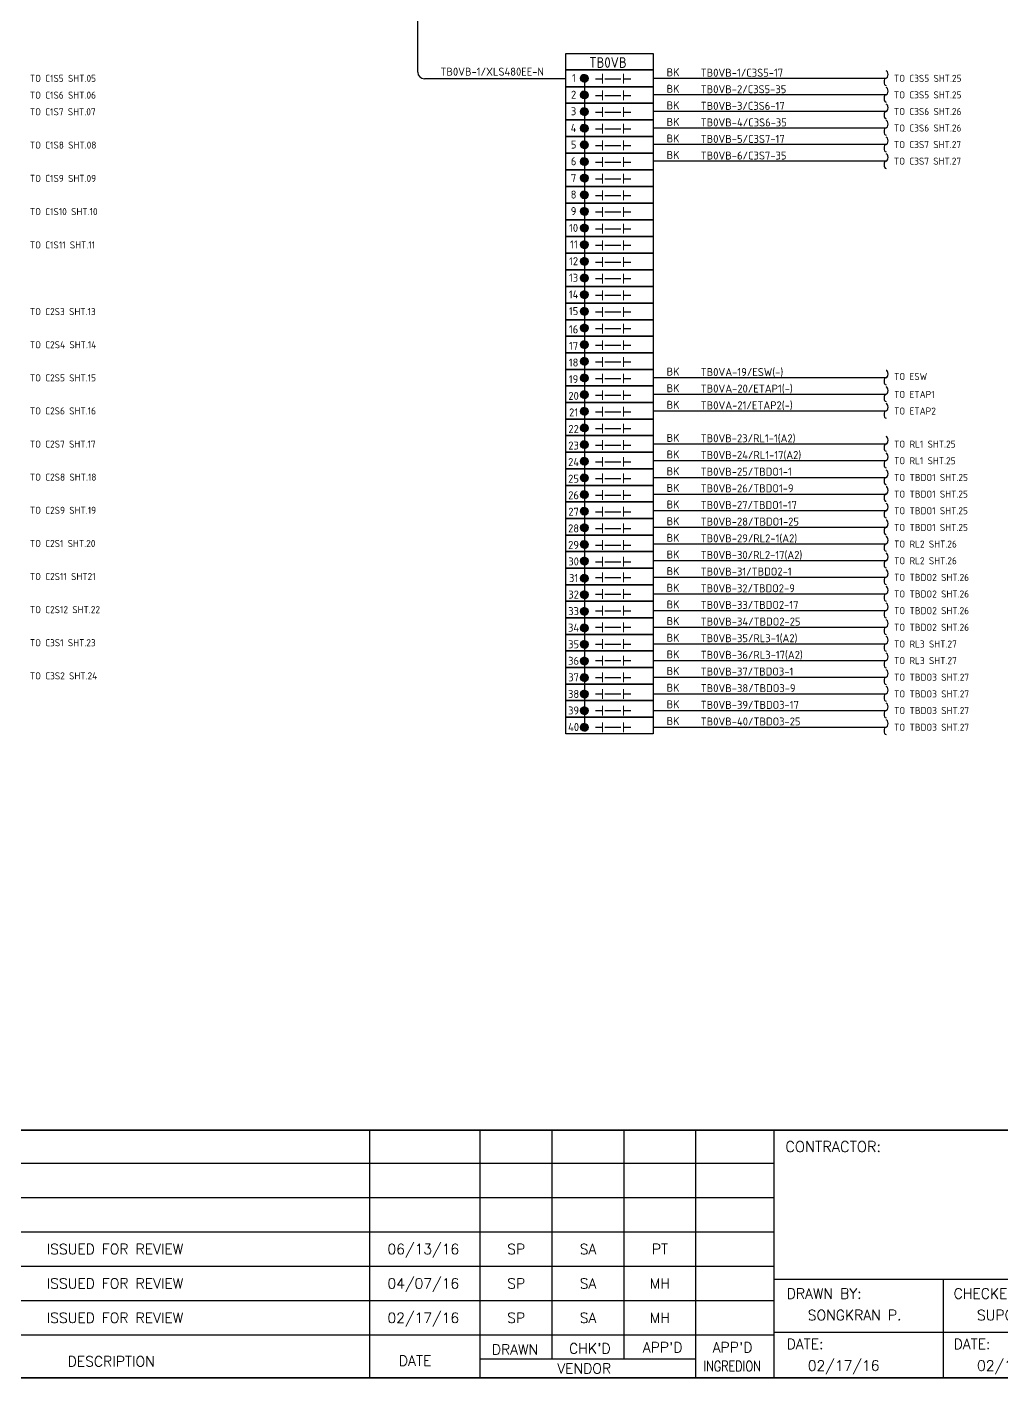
# Model space of a CAD drawing. Header units: inches. Extents: x 579627 to 667544, y 458630 to 507164.
# Drawn here: x 611417 to 612549, y 497173 to 498742 of the extents above; entities that cross this region are included whole.
import ezdxf
from ezdxf.enums import TextEntityAlignment as Align

# ---------------------------------------------------------------- set-up
doc = ezdxf.new("R2010")
doc.units = ezdxf.units.IN
doc.header["$MEASUREMENT"] = 0
for name, color, linetype in [('GT_1', 9, 'Continuous'), ('HELPPOINT', 7, 'Continuous'), ('MEMBER', 7, 'Continuous'), ('power', 7, 'Continuous')]:
    doc.layers.add(name, color=color, linetype=linetype)
doc.styles.add('HTX11', font='O8111901')
doc.styles.add('ISO3098B', font='ISO3098B.shx')
doc.styles.add('ROMANS', font='romans.shx', dxfattribs={"width": 0.85, "height": 25})

# ---------------------------------------------------------------- blocks, each defined once
blk = doc.blocks.new('TPA')
at = {"layer": 'GT_1', "color": 4, "flags": 128}
for points in [[(564274, 501946.4), (564274, 502273.8)], [(564419.8, 501946.4), (564419.8, 502273.8)], [(564514.7, 501971.1), (564514.7, 502273.8)], [(564609.7, 501971.2), (564609.7, 502273.8)], [(564704.3, 501946.4), (564704.3, 502273.8)], [(564807.7, 501946.4), (564807.7, 502273.8)], [(564807.7, 502229.7), (562706.8, 502229.7)], [(564807.7, 502184.4), (562706.8, 502184.4)], [(564807.7, 502139.1), (562706.8, 502139.1)], [(564807.7, 502093.7), (562706.8, 502093.7)], [(565702.1, 502076.3), (564807.7, 502076.3)], [(565031.3, 501946.4), (565031.3, 502076.3)], [(564807.7, 502048.3), (562706.8, 502048.3)], [(564807.6, 502003), (562706.8, 502003)], [(565702.1, 502006.4), (564807.7, 502006.4)], [(564704.3, 501971.1), (564419.8, 501971.1)]]:
    blk.add_lwpolyline(points, dxfattribs=at)
at = {"layer": 'HELPPOINT', "color": 4, "lineweight": 35}
blk.add_line((567131, 501946.4), (562706.8, 501946.4), dxfattribs=at)
blk.add_line((567131, 501946.4), (562706.8, 501946.4), dxfattribs=at)
at = {"layer": 'MEMBER', "color": 4, "lineweight": 35}
blk.add_line((562706.8, 502273.8), (567131, 502273.8), dxfattribs=at)
blk.add_line((562706.8, 502273.8), (567131, 502273.8), dxfattribs=at)
at = {"style": 'HTX11'}
for tag, p in [('A', (566704.3, 502037.1)), ('B', (567038.2, 501963.3))]:
    blk.add_attdef(tag, text='', height=16.8, dxfattribs=at).set_placement(p, align=Align.MIDDLE_CENTER)
at = {"layer": 'MEMBER', "color": 4, "ltscale": 0.8, "style": 'ROMANS'}
for s, height, p in [('CONTRACTOR:', 14.035, (564822.6, 502244.9)), ('DRAWN BY:', 13.49, (564824.3, 502051.1)), ('CHECKED BY:', 13.495, (565044.7, 502051.1)), ('SONGKRAN P.', 13.495, (564852.1, 502022.7)), ('SUPOJ A.', 13.49, (565075.6, 502022.7)), ('DRAWN', 13.49, (564435, 501977.3)), ("CHK'D", 13.49, (564537, 501978.7)), ("APP'D", 13.49, (564634.3, 501980.1)), ("APP'D", 13.49, (564726.6, 501980.1)), ('DATE:', 13.49, (564824.3, 501984.5)), ('DATE:', 13.49, (565044.7, 501984.5)), ('DESCRIPTION', 13.495, (563875, 501961.6)), ('DATE', 13.49, (564312.3, 501962.5)), ('02/17/16', 13.49, (564852.1, 501956)), ('02/17/16', 13.49, (565075.6, 501956)), ('VENDOR', 13.49, (564521.5, 501952.2))]:
    blk.add_text(s, height=height, dxfattribs=at).set_placement(p)
for s, height, p in [('ISSUED FOR REVIEW', 13.495, (563937.5, 502116.6)), ('06/13/16', 13.49, (564344.6, 502116.6)), ('SP', 13.49, (564467.2, 502116.6)), ('SA', 13.49, (564562.1, 502116.6)), ('PT', 13.49, (564657, 502116.6)), ('ISSUED FOR REVIEW', 13.495, (563937.5, 502071.2)), ('04/07/16', 13.49, (564344.6, 502071.2)), ('SP', 13.49, (564467.2, 502071.2)), ('SA', 13.49, (564562.1, 502071.2)), ('MH', 13.49, (564657, 502071.2)), ('ISSUED FOR REVIEW', 13.495, (563937.5, 502025.8)), ('02/17/16', 13.49, (564344.6, 502025.8)), ('SP', 13.49, (564467.2, 502025.8)), ('SA', 13.49, (564562.1, 502025.8)), ('MH', 13.49, (564657, 502025.8))]:
    blk.add_text(s, height=height, dxfattribs=at).set_placement(p, align=Align.MIDDLE_CENTER)
at = {"layer": 'MEMBER', "color": 4, "ltscale": 0.8, "style": 'ROMANS', "width": 0.8}
blk.add_text('INGREDION', height=13.49, dxfattribs=at).set_placement((564714.3, 501955.4))

msp = doc.modelspace()

# ---------------------------------------------------------------- hatches: boundary and pattern name
at = {"layer": 'power'}
h = msp.add_hatch(dxfattribs=at)
h.set_pattern_fill('ANSI31', color=3, scale=0.65249, style=0)
h.set_pattern_definition([(45, (465982.11202, 474703.60224), (-0.057672546576, 0.057672546576), [])])
h.paths.add_polyline_path([(612059.5, 498682.8, 1), (612068.4, 498682.8, 1)])
h = msp.add_hatch(dxfattribs=at)
h.set_pattern_fill('ANSI31', color=3, scale=0.65249, style=0)
h.set_pattern_definition([(45, (465982.11202, 474684.262426), (-0.057672546576, 0.057672546576), [])])
h.paths.add_polyline_path([(612059.5, 498663.5, 1), (612068.4, 498663.5, 1)])
h = msp.add_hatch(dxfattribs=at)
h.set_pattern_fill('ANSI31', color=3, scale=0.65249, style=0)
h.set_pattern_definition([(45, (465982.11202, 474664.92261), (-0.057672546576, 0.057672546576), [])])
h.paths.add_polyline_path([(612059.5, 498644.1, 1), (612068.4, 498644.1, 1)])
h = msp.add_hatch(dxfattribs=at)
h.set_pattern_fill('ANSI31', color=3, scale=0.65249, style=0)
h.set_pattern_definition([(45, (465982.11202, 474645.5828), (-0.057672546576, 0.057672546576), [])])
h.paths.add_polyline_path([(612059.5, 498624.8, 1), (612068.4, 498624.8, 1)])
h = msp.add_hatch(dxfattribs=at)
h.set_pattern_fill('ANSI31', color=3, scale=0.65249, style=0)
h.set_pattern_definition([(45, (465982.11202, 474626.24298), (-0.057672546576, 0.057672546576), [])])
h.paths.add_polyline_path([(612059.5, 498605.5, 1), (612068.4, 498605.5, 1)])
h = msp.add_hatch(dxfattribs=at)
h.set_pattern_fill('ANSI31', color=3, scale=0.65249, style=0)
h.set_pattern_definition([(45, (465982.11202, 474606.90317), (-0.057672546576, 0.057672546576), [])])
h.paths.add_polyline_path([(612059.5, 498586.1, 1), (612068.4, 498586.1, 1)])
h = msp.add_hatch(dxfattribs=at)
h.set_pattern_fill('ANSI31', color=3, scale=0.65249, style=0)
h.set_pattern_definition([(45, (465982.11202, 474587.56335), (-0.057672546576, 0.057672546576), [])])
h.paths.add_polyline_path([(612059.5, 498566.8, 1), (612068.4, 498566.8, 1)])
h = msp.add_hatch(dxfattribs=at)
h.set_pattern_fill('ANSI31', color=3, scale=0.65249, style=0)
h.set_pattern_definition([(45, (465982.11202, 474568.22354), (-0.057672546576, 0.057672546576), [])])
h.paths.add_polyline_path([(612059.5, 498547.4, 1), (612068.4, 498547.4, 1)])
h = msp.add_hatch(dxfattribs=at)
h.set_pattern_fill('ANSI31', color=3, scale=0.65249, style=0)
h.set_pattern_definition([(45, (465982.11202, 474548.88372), (-0.057672546576, 0.057672546576), [])])
h.paths.add_polyline_path([(612059.5, 498528.1, 1), (612068.4, 498528.1, 1)])
h = msp.add_hatch(dxfattribs=at)
h.set_pattern_fill('ANSI31', color=3, scale=0.65249, style=0)
h.set_pattern_definition([(45, (465982.11202, 474529.54391), (-0.057672546576, 0.057672546576), [])])
h.paths.add_polyline_path([(612059.5, 498508.8, 1), (612068.4, 498508.8, 1)])
h = msp.add_hatch(dxfattribs=at)
h.set_pattern_fill('ANSI31', color=3, scale=0.65249, style=0)
h.set_pattern_definition([(45, (465982.11202, 474510.20409), (-0.057672546576, 0.057672546576), [])])
h.paths.add_polyline_path([(612059.5, 498489.4, 1), (612068.4, 498489.4, 1)])
h = msp.add_hatch(dxfattribs=at)
h.set_pattern_fill('ANSI31', color=3, scale=0.65249, style=0)
h.set_pattern_definition([(45, (465982.11202, 474490.86428), (-0.057672546576, 0.057672546576), [])])
h.paths.add_polyline_path([(612059.5, 498470.1, 1), (612068.4, 498470.1, 1)])
h = msp.add_hatch(dxfattribs=at)
h.set_pattern_fill('ANSI31', color=3, scale=0.65249, style=0)
h.set_pattern_definition([(45, (465982.11202, 474471.52446), (-0.057672546576, 0.057672546576), [])])
h.paths.add_polyline_path([(612059.5, 498450.8, 1), (612068.4, 498450.8, 1)])
h = msp.add_hatch(dxfattribs=at)
h.set_pattern_fill('ANSI31', color=3, scale=0.65249, style=0)
h.set_pattern_definition([(45, (465982.11202, 474452.18465), (-0.057672546576, 0.057672546576), [])])
h.paths.add_polyline_path([(612059.5, 498431.4, 1), (612068.4, 498431.4, 1)])
h = msp.add_hatch(dxfattribs=at)
h.set_pattern_fill('ANSI31', color=3, scale=0.65249, style=0)
h.set_pattern_definition([(45, (465982.11202, 474432.84483), (-0.057672546576, 0.057672546576), [])])
h.paths.add_polyline_path([(612059.5, 498412.1, 1), (612068.4, 498412.1, 1)])
h = msp.add_hatch(dxfattribs=at)
h.set_pattern_fill('ANSI31', color=3, scale=0.65249, style=0)
h.set_pattern_definition([(45, (465982.11202, 474413.50502), (-0.057672546576, 0.057672546576), [])])
h.paths.add_polyline_path([(612059.5, 498392.7, 1), (612068.4, 498392.7, 1)])
h = msp.add_hatch(dxfattribs=at)
h.set_pattern_fill('ANSI31', color=3, scale=0.65249, style=0)
h.set_pattern_definition([(45, (465982.11202, 474394.1652), (-0.057672546576, 0.057672546576), [])])
h.paths.add_polyline_path([(612059.5, 498373.4, 1), (612068.4, 498373.4, 1)])
h = msp.add_hatch(dxfattribs=at)
h.set_pattern_fill('ANSI31', color=3, scale=0.65249, style=0)
h.set_pattern_definition([(45, (465982.11202, 474374.82539), (-0.057672546576, 0.057672546576), [])])
h.paths.add_polyline_path([(612059.5, 498354.1, 1), (612068.4, 498354.1, 1)])
h = msp.add_hatch(dxfattribs=at)
h.set_pattern_fill('ANSI31', color=3, scale=0.65249, style=0)
h.set_pattern_definition([(45, (465982.11202, 474355.48557), (-0.057672546576, 0.057672546576), [])])
h.paths.add_polyline_path([(612059.5, 498334.7, 1), (612068.4, 498334.7, 1)])
h = msp.add_hatch(dxfattribs=at)
h.set_pattern_fill('ANSI31', color=3, scale=0.65249, style=0)
h.set_pattern_definition([(45, (465982.11202, 474336.14576), (-0.057672546576, 0.057672546576), [])])
h.paths.add_polyline_path([(612059.5, 498315.4, 1), (612068.4, 498315.4, 1)])
h = msp.add_hatch(dxfattribs=at)
h.set_pattern_fill('ANSI31', color=3, scale=0.65249, style=0)
h.set_pattern_definition([(45, (465982.11202, 474316.80594), (-0.057672546576, 0.057672546576), [])])
h.paths.add_polyline_path([(612059.5, 498296, 1), (612068.4, 498296, 1)])
h = msp.add_hatch(dxfattribs=at)
h.set_pattern_fill('ANSI31', color=3, scale=0.65249, style=0)
h.set_pattern_definition([(45, (465982.11202, 474297.46613), (-0.057672546576, 0.057672546576), [])])
h.paths.add_polyline_path([(612059.5, 498276.7, 1), (612068.4, 498276.7, 1)])
h = msp.add_hatch(dxfattribs=at)
h.set_pattern_fill('ANSI31', color=3, scale=0.65249, style=0)
h.set_pattern_definition([(45, (465982.11202, 474278.12631), (-0.057672546576, 0.057672546576), [])])
h.paths.add_polyline_path([(612059.5, 498257.4, 1), (612068.4, 498257.4, 1)])
h = msp.add_hatch(dxfattribs=at)
h.set_pattern_fill('ANSI31', color=3, scale=0.65249, style=0)
h.set_pattern_definition([(45, (465982.11202, 474258.7865), (-0.057672546576, 0.057672546576), [])])
h.paths.add_polyline_path([(612059.5, 498238, 1), (612068.4, 498238, 1)])
h = msp.add_hatch(dxfattribs=at)
h.set_pattern_fill('ANSI31', color=3, scale=0.65249, style=0)
h.set_pattern_definition([(45, (465982.11202, 474239.44668), (-0.057672546576, 0.057672546576), [])])
h.paths.add_polyline_path([(612059.5, 498218.7, 1), (612068.4, 498218.7, 1)])
h = msp.add_hatch(dxfattribs=at)
h.set_pattern_fill('ANSI31', color=3, scale=0.65249, style=0)
h.set_pattern_definition([(45, (465982.11202, 474220.10687), (-0.057672546576, 0.057672546576), [])])
h.paths.add_polyline_path([(612059.5, 498199.3, 1), (612068.4, 498199.3, 1)])
h = msp.add_hatch(dxfattribs=at)
h.set_pattern_fill('ANSI31', color=3, scale=0.65249, style=0)
h.set_pattern_definition([(45, (465982.11202, 474200.76705), (-0.057672546576, 0.057672546576), [])])
h.paths.add_polyline_path([(612059.5, 498180, 1), (612068.4, 498180, 1)])
h = msp.add_hatch(dxfattribs=at)
h.set_pattern_fill('ANSI31', color=3, scale=0.65249, style=0)
h.set_pattern_definition([(45, (465982.11202, 474181.42724), (-0.057672546576, 0.057672546576), [])])
h.paths.add_polyline_path([(612059.5, 498160.7, 1), (612068.4, 498160.7, 1)])
h = msp.add_hatch(dxfattribs=at)
h.set_pattern_fill('ANSI31', color=3, scale=0.65249, style=0)
h.set_pattern_definition([(45, (465982.11202, 474162.087424), (-0.057672546576, 0.057672546576), [])])
h.paths.add_polyline_path([(612059.5, 498141.3, 1), (612068.4, 498141.3, 1)])
h = msp.add_hatch(dxfattribs=at)
h.set_pattern_fill('ANSI31', color=3, scale=0.65249, style=0)
h.set_pattern_definition([(45, (465982.11202, 474142.74761), (-0.057672546576, 0.057672546576), [])])
h.paths.add_polyline_path([(612059.5, 498122, 1), (612068.4, 498122, 1)])
at = {"layer": 'power', "linetype": 'Continuous'}
h = msp.add_hatch(dxfattribs=at)
h.set_pattern_fill('ANSI31', color=3, scale=0.65249, style=0)
h.set_pattern_definition([(45, (465982.11202, 474122.86156), (-0.057672546576, 0.057672546576), [])])
h.paths.add_polyline_path([(612068.4, 498102.1, 1), (612059.5, 498102.1, 1)])
h = msp.add_hatch(dxfattribs=at)
h.set_pattern_fill('ANSI31', color=3, scale=0.65249, style=0)
h.set_pattern_definition([(45, (465982.11202, 474103.63099), (-0.057672546576, 0.057672546576), [])])
h.paths.add_polyline_path([(612068.4, 498082.9, 1), (612059.5, 498082.9, 1)])
h = msp.add_hatch(dxfattribs=at)
h.set_pattern_fill('ANSI31', color=3, scale=0.65249, style=0)
h.set_pattern_definition([(45, (465982.11202, 474084.40042), (-0.057672546576, 0.057672546576), [])])
h.paths.add_polyline_path([(612068.4, 498063.6, 1), (612059.5, 498063.6, 1)])
h = msp.add_hatch(dxfattribs=at)
h.set_pattern_fill('ANSI31', color=3, scale=0.65249, style=0)
h.set_pattern_definition([(45, (465982.11202, 474065.169856), (-0.057672546576, 0.057672546576), [])])
h.paths.add_polyline_path([(612068.4, 498044.4, 1), (612059.5, 498044.4, 1)])
h = msp.add_hatch(dxfattribs=at)
h.set_pattern_fill('ANSI31', color=3, scale=0.65249, style=0)
h.set_pattern_definition([(45, (465982.11202, 474045.93929), (-0.057672546576, 0.057672546576), [])])
h.paths.add_polyline_path([(612068.4, 498025.2, 1), (612059.5, 498025.2, 1)])
h = msp.add_hatch(dxfattribs=at)
h.set_pattern_fill('ANSI31', color=3, scale=0.65249, style=0)
h.set_pattern_definition([(45, (465982.11202, 474026.70872), (-0.057672546576, 0.057672546576), [])])
h.paths.add_polyline_path([(612068.4, 498005.9, 1), (612059.5, 498005.9, 1)])
h = msp.add_hatch(dxfattribs=at)
h.set_pattern_fill('ANSI31', color=3, scale=0.65249, style=0)
h.set_pattern_definition([(45, (465982.11202, 474007.47815), (-0.057672546576, 0.057672546576), [])])
h.paths.add_polyline_path([(612068.4, 497986.7, 1), (612059.5, 497986.7, 1)])
h = msp.add_hatch(dxfattribs=at)
h.set_pattern_fill('ANSI31', color=3, scale=0.65249, style=0)
h.set_pattern_definition([(45, (465982.11202, 473988.247584), (-0.057672546576, 0.057672546576), [])])
h.paths.add_polyline_path([(612068.4, 497967.5, 1), (612059.5, 497967.5, 1)])
h = msp.add_hatch(dxfattribs=at)
h.set_pattern_fill('ANSI31', color=3, scale=0.65249, style=0)
h.set_pattern_definition([(45, (465982.11202, 473969.01702), (-0.057672546576, 0.057672546576), [])])
h.paths.add_polyline_path([(612068.4, 497948.2, 1), (612059.5, 497948.2, 1)])
h = msp.add_hatch(dxfattribs=at)
h.set_pattern_fill('ANSI31', color=3, scale=0.65249, style=0)
h.set_pattern_definition([(45, (465982.11202, 473949.78645), (-0.057672546576, 0.057672546576), [])])
h.paths.add_polyline_path([(612068.4, 497929, 1), (612059.5, 497929, 1)])

# ---------------------------------------------------------------- linework, layer by layer
msp.add_line((611870.5, 498689.9), (611870.5, 499634))
at = {"lineweight": 9}
for p, q in [((612085, 498676.6), (612085, 498687.8)), ((612109.5, 498676.6), (612109.5, 498687.8)), ((612085, 498657.3), (612085, 498668.4)), ((612109.5, 498657.3), (612109.5, 498668.4)), ((612085, 498637.9), (612085, 498649.1)), ((612109.5, 498637.9), (612109.5, 498649.1)), ((612085, 498618.6), (612085, 498629.7)), ((612109.5, 498618.6), (612109.5, 498629.7)), ((612085, 498599.3), (612085, 498610.4)), ((612109.5, 498599.3), (612109.5, 498610.4)), ((612085, 498579.9), (612085, 498591.1)), ((612109.5, 498579.9), (612109.5, 498591.1)), ((612085, 498560.6), (612085, 498571.7)), ((612109.5, 498560.6), (612109.5, 498571.7)), ((612085, 498541.2), (612085, 498552.4)), ((612109.5, 498541.2), (612109.5, 498552.4)), ((612085, 498521.9), (612085, 498533)), ((612109.5, 498521.9), (612109.5, 498533)), ((612085, 498502.6), (612085, 498513.7)), ((612109.5, 498502.6), (612109.5, 498513.7)), ((612085, 498483.2), (612085, 498494.4)), ((612109.5, 498483.2), (612109.5, 498494.4)), ((612085, 498463.9), (612085, 498475)), ((612109.5, 498463.9), (612109.5, 498475)), ((612085, 498444.5), (612085, 498455.7)), ((612109.5, 498444.5), (612109.5, 498455.7)), ((612085, 498425.2), (612085, 498436.3)), ((612109.5, 498425.2), (612109.5, 498436.3)), ((612085, 498405.9), (612085, 498417)), ((612109.5, 498405.9), (612109.5, 498417)), ((612085, 498386.5), (612085, 498397.7)), ((612109.5, 498386.5), (612109.5, 498397.7)), ((612085, 498367.2), (612085, 498378.3)), ((612109.5, 498367.2), (612109.5, 498378.3)), ((612085, 498347.8), (612085, 498359)), ((612109.5, 498347.8), (612109.5, 498359)), ((612085, 498328.5), (612085, 498339.6)), ((612109.5, 498328.5), (612109.5, 498339.6)), ((612085, 498309.2), (612085, 498320.3)), ((612109.5, 498309.2), (612109.5, 498320.3)), ((612085, 498289.8), (612085, 498301)), ((612109.5, 498289.8), (612109.5, 498301)), ((612085, 498270.5), (612085, 498281.6)), ((612109.5, 498270.5), (612109.5, 498281.6)), ((612085, 498251.1), (612085, 498262.3)), ((612109.5, 498251.1), (612109.5, 498262.3)), ((612085, 498231.8), (612085, 498242.9)), ((612109.5, 498231.8), (612109.5, 498242.9)), ((612085, 498212.5), (612085, 498223.6)), ((612109.5, 498212.5), (612109.5, 498223.6)), ((612085, 498193.1), (612085, 498204.3)), ((612109.5, 498193.1), (612109.5, 498204.3)), ((612085, 498173.8), (612085, 498184.9)), ((612109.5, 498173.8), (612109.5, 498184.9)), ((612085, 498154.4), (612085, 498165.6)), ((612109.5, 498154.4), (612109.5, 498165.6)), ((612085, 498135.1), (612085, 498146.2)), ((612109.5, 498135.1), (612109.5, 498146.2)), ((612085, 498115.8), (612085, 498126.9)), ((612109.5, 498115.8), (612109.5, 498126.9)), ((612085, 498097.5), (612085, 498108.6)), ((612109.5, 498097.5), (612109.5, 498108.6)), ((612085, 498078.2), (612085, 498089.3)), ((612109.5, 498078.2), (612109.5, 498089.3)), ((612085, 498058.8), (612085, 498070)), ((612109.5, 498058.8), (612109.5, 498070)), ((612085, 498039.5), (612085, 498050.6)), ((612109.5, 498039.5), (612109.5, 498050.6)), ((612085, 498020.2), (612085, 498031.3)), ((612109.5, 498020.2), (612109.5, 498031.3)), ((612085, 498000.8), (612085, 498011.9)), ((612109.5, 498000.8), (612109.5, 498011.9)), ((612085, 497981.5), (612085, 497992.6)), ((612109.5, 497981.5), (612109.5, 497992.6)), ((612085, 497962.1), (612085, 497973.3)), ((612109.5, 497962.1), (612109.5, 497973.3)), ((612085, 497942.8), (612085, 497953.9)), ((612109.5, 497942.8), (612109.5, 497953.9)), ((612085, 497923.5), (612085, 497934.6)), ((612109.5, 497923.5), (612109.5, 497934.6))]:
    msp.add_line(p, q, dxfattribs=at)
at = {"color": 0}
for p, q in [((612042.3, 498682.2), (611878.2, 498682.2)), ((612076.8, 498682.2), (612085, 498682.2)), ((612087.6, 498682.2), (612106.2, 498682.2)), ((612109.5, 498682.2), (612117.7, 498682.2)), ((612076.8, 498662.8), (612085, 498662.8)), ((612087.6, 498662.8), (612106.2, 498662.8)), ((612109.5, 498662.8), (612117.7, 498662.8)), ((612076.8, 498643.5), (612085, 498643.5)), ((612087.6, 498643.5), (612106.2, 498643.5)), ((612109.5, 498643.5), (612117.7, 498643.5)), ((612076.8, 498624.2), (612085, 498624.2)), ((612087.6, 498624.2), (612106.2, 498624.2)), ((612109.5, 498624.2), (612117.7, 498624.2)), ((612076.8, 498604.8), (612085, 498604.8)), ((612087.6, 498604.8), (612106.2, 498604.8)), ((612109.5, 498604.8), (612117.7, 498604.8)), ((612076.8, 498585.5), (612085, 498585.5)), ((612087.6, 498585.5), (612106.2, 498585.5)), ((612109.5, 498585.5), (612117.7, 498585.5)), ((612076.8, 498566.1), (612085, 498566.1)), ((612087.6, 498566.1), (612106.2, 498566.1)), ((612109.5, 498566.1), (612117.7, 498566.1)), ((612076.8, 498546.8), (612085, 498546.8)), ((612087.6, 498546.8), (612106.2, 498546.8)), ((612109.5, 498546.8), (612117.7, 498546.8)), ((612076.8, 498527.5), (612085, 498527.5)), ((612087.6, 498527.5), (612106.2, 498527.5)), ((612109.5, 498527.5), (612117.7, 498527.5)), ((612076.8, 498508.1), (612085, 498508.1)), ((612087.6, 498508.1), (612106.2, 498508.1)), ((612109.5, 498508.1), (612117.7, 498508.1)), ((612076.8, 498488.8), (612085, 498488.8)), ((612087.6, 498488.8), (612106.2, 498488.8)), ((612109.5, 498488.8), (612117.7, 498488.8)), ((612076.8, 498469.4), (612085, 498469.4)), ((612087.6, 498469.4), (612106.2, 498469.4)), ((612109.5, 498469.4), (612117.7, 498469.4)), ((612076.8, 498450.1), (612085, 498450.1)), ((612087.6, 498450.1), (612106.2, 498450.1)), ((612109.5, 498450.1), (612117.7, 498450.1)), ((612076.8, 498430.8), (612085, 498430.8)), ((612087.6, 498430.8), (612106.2, 498430.8)), ((612109.5, 498430.8), (612117.7, 498430.8)), ((612076.8, 498411.4), (612085, 498411.4)), ((612087.6, 498411.4), (612106.2, 498411.4)), ((612109.5, 498411.4), (612117.7, 498411.4)), ((612076.8, 498392.1), (612085, 498392.1)), ((612087.6, 498392.1), (612106.2, 498392.1)), ((612109.5, 498392.1), (612117.7, 498392.1)), ((612076.8, 498372.7), (612085, 498372.7)), ((612087.6, 498372.7), (612106.2, 498372.7)), ((612109.5, 498372.7), (612117.7, 498372.7)), ((612076.8, 498353.4), (612085, 498353.4)), ((612087.6, 498353.4), (612106.2, 498353.4)), ((612109.5, 498353.4), (612117.7, 498353.4)), ((612076.8, 498334.1), (612085, 498334.1)), ((612087.6, 498334.1), (612106.2, 498334.1)), ((612109.5, 498334.1), (612117.7, 498334.1)), ((612076.8, 498314.7), (612085, 498314.7)), ((612087.6, 498314.7), (612106.2, 498314.7)), ((612109.5, 498314.7), (612117.7, 498314.7)), ((612076.8, 498295.4), (612085, 498295.4)), ((612087.6, 498295.4), (612106.2, 498295.4)), ((612109.5, 498295.4), (612117.7, 498295.4)), ((612076.8, 498276), (612085, 498276)), ((612087.6, 498276), (612106.2, 498276)), ((612109.5, 498276), (612117.7, 498276)), ((612076.8, 498256.7), (612085, 498256.7)), ((612087.6, 498256.7), (612106.2, 498256.7)), ((612109.5, 498256.7), (612117.7, 498256.7)), ((612076.8, 498237.4), (612085, 498237.4)), ((612087.6, 498237.4), (612106.2, 498237.4)), ((612109.5, 498237.4), (612117.7, 498237.4)), ((612076.8, 498218), (612085, 498218)), ((612087.6, 498218), (612106.2, 498218)), ((612109.5, 498218), (612117.7, 498218)), ((612076.8, 498198.7), (612085, 498198.7)), ((612087.6, 498198.7), (612106.2, 498198.7)), ((612109.5, 498198.7), (612117.7, 498198.7)), ((612076.8, 498179.3), (612085, 498179.3)), ((612087.6, 498179.3), (612106.2, 498179.3)), ((612109.5, 498179.3), (612117.7, 498179.3)), ((612076.8, 498160), (612085, 498160)), ((612087.6, 498160), (612106.2, 498160)), ((612109.5, 498160), (612117.7, 498160)), ((612076.8, 498140.7), (612085, 498140.7)), ((612087.6, 498140.7), (612106.2, 498140.7)), ((612109.5, 498140.7), (612117.7, 498140.7)), ((612076.8, 498121.3), (612085, 498121.3)), ((612087.6, 498121.3), (612106.2, 498121.3)), ((612109.5, 498121.3), (612117.7, 498121.3)), ((612076.8, 498103.1), (612085, 498103.1)), ((612087.6, 498103.1), (612106.2, 498103.1)), ((612109.5, 498103.1), (612117.7, 498103.1)), ((612076.8, 498083.7), (612085, 498083.7)), ((612087.6, 498083.7), (612106.2, 498083.7)), ((612109.5, 498083.7), (612117.7, 498083.7)), ((612076.8, 498064.4), (612085, 498064.4)), ((612087.6, 498064.4), (612106.2, 498064.4)), ((612109.5, 498064.4), (612117.7, 498064.4)), ((612076.8, 498045.1), (612085, 498045.1)), ((612087.6, 498045.1), (612106.2, 498045.1)), ((612109.5, 498045.1), (612117.7, 498045.1)), ((612076.8, 498025.7), (612085, 498025.7)), ((612087.6, 498025.7), (612106.2, 498025.7)), ((612109.5, 498025.7), (612117.7, 498025.7)), ((612076.8, 498006.4), (612085, 498006.4)), ((612087.6, 498006.4), (612106.2, 498006.4)), ((612109.5, 498006.4), (612117.7, 498006.4)), ((612076.8, 497987), (612085, 497987)), ((612087.6, 497987), (612106.2, 497987)), ((612109.5, 497987), (612117.7, 497987)), ((612076.8, 497967.7), (612085, 497967.7)), ((612087.6, 497967.7), (612106.2, 497967.7)), ((612109.5, 497967.7), (612117.7, 497967.7)), ((612076.8, 497948.4), (612085, 497948.4)), ((612087.6, 497948.4), (612106.2, 497948.4)), ((612109.5, 497948.4), (612117.7, 497948.4)), ((612076.8, 497929), (612085, 497929)), ((612087.6, 497929), (612106.2, 497929)), ((612109.5, 497929), (612117.7, 497929))]:
    msp.add_line(p, q, dxfattribs=at)
for points in [[(612042.3, 498711.7), (612144, 498711.7), (612144, 498692.4), (612042.3, 498692.4)], [(612042.3, 498692.4), (612144, 498692.4), (612144, 498673), (612042.3, 498673)], [(612042.3, 498673), (612144, 498673), (612144, 498653.7), (612042.3, 498653.7)], [(612042.3, 498653.7), (612144, 498653.7), (612144, 498634.4), (612042.3, 498634.4)], [(612042.3, 498634.4), (612144, 498634.4), (612144, 498615), (612042.3, 498615)], [(612042.3, 498615), (612144, 498615), (612144, 498595.7), (612042.3, 498595.7)], [(612042.3, 498595.7), (612144, 498595.7), (612144, 498576.3), (612042.3, 498576.3)], [(612042.3, 498576.3), (612144, 498576.3), (612144, 498557), (612042.3, 498557)], [(612042.3, 498557), (612144, 498557), (612144, 498537.7), (612042.3, 498537.7)], [(612042.3, 498537.7), (612144, 498537.7), (612144, 498518.3), (612042.3, 498518.3)], [(612042.3, 498518.3), (612144, 498518.3), (612144, 498499), (612042.3, 498499)], [(612042.3, 498499), (612144, 498499), (612144, 498479.7), (612042.3, 498479.7)], [(612042.3, 498479.7), (612144, 498479.7), (612144, 498460.3), (612042.3, 498460.3)], [(612042.3, 498460.3), (612144, 498460.3), (612144, 498441), (612042.3, 498441)], [(612042.3, 498441), (612144, 498441), (612144, 498421.6), (612042.3, 498421.6)], [(612042.3, 498421.6), (612144, 498421.6), (612144, 498402.3), (612042.3, 498402.3)], [(612042.3, 498402.3), (612144, 498402.3), (612144, 498383.1), (612042.3, 498383.1)], [(612042.3, 498383.1), (612144, 498383.1), (612144, 498363.8), (612042.3, 498363.8)], [(612042.3, 498363.8), (612144, 498363.8), (612144, 498344.6), (612042.3, 498344.6)], [(612042.3, 498344.6), (612144, 498344.6), (612144, 498325.4), (612042.3, 498325.4)], [(612042.3, 498325.4), (612144, 498325.4), (612144, 498306.1), (612042.3, 498306.1)], [(612042.3, 498306.1), (612144, 498306.1), (612144, 498286.9), (612042.3, 498286.9)], [(612042.3, 498286.9), (612144, 498286.9), (612144, 498267.7), (612042.3, 498267.7)], [(612042.3, 498267.7), (612144, 498267.7), (612144, 498248.4), (612042.3, 498248.4)], [(612042.3, 498248.4), (612144, 498248.4), (612144, 498229.2), (612042.3, 498229.2)], [(612042.3, 498229.2), (612144, 498229.2), (612144, 498210), (612042.3, 498210)], [(612042.3, 498210), (612144, 498210), (612144, 498190.8), (612042.3, 498190.8)], [(612042.3, 498190.8), (612144, 498190.8), (612144, 498171.5), (612042.3, 498171.5)], [(612042.3, 498171.5), (612144, 498171.5), (612144, 498152.3), (612042.3, 498152.3)], [(612042.3, 498152.3), (612144, 498152.3), (612144, 498133.1), (612042.3, 498133.1)], [(612042.3, 498133.1), (612144, 498133.1), (612144, 498113.8), (612042.3, 498113.8)], [(612042.3, 498113.8), (612144, 498113.8), (612144, 498094.6), (612042.3, 498094.6)], [(612042.3, 498094.6), (612144, 498094.6), (612144, 498075.4), (612042.3, 498075.4)], [(612042.3, 498075.4), (612144, 498075.4), (612144, 498056.1), (612042.3, 498056.1)], [(612042.3, 498056.1), (612144, 498056.1), (612144, 498036.9), (612042.3, 498036.9)], [(612042.3, 498036.9), (612144, 498036.9), (612144, 498017.7), (612042.3, 498017.7)], [(612042.3, 498017.7), (612144, 498017.7), (612144, 497998.4), (612042.3, 497998.4)], [(612042.3, 497998.4), (612144, 497998.4), (612144, 497979.2), (612042.3, 497979.2)], [(612042.3, 497979.2), (612144, 497979.2), (612144, 497960), (612042.3, 497960)], [(612042.3, 497960), (612144, 497960), (612144, 497940.8), (612042.3, 497940.8)], [(612042.3, 497940.8), (612144, 497940.8), (612144, 497921.5), (612042.3, 497921.5)]]:
    msp.add_lwpolyline(points, close=True, dxfattribs=at)
msp.add_arc((611878.2, 498689.9), 7.73, 180, 270)
at = {"layer": 'power', "color": 3}
msp.add_line((612063.9, 498682.8), (612063.9, 497929), dxfattribs=at)
at = {"layer": 'power', "color": 0}
for p, q in [((612414.3, 498682.7), (612144, 498682.7)), ((612414.3, 498663.5), (612144, 498663.5)), ((612414.3, 498644.3), (612144, 498644.3)), ((612414.3, 498625), (612144, 498625)), ((612414.3, 498605.8), (612144, 498605.8)), ((612414.3, 498586.6), (612144, 498586.6)), ((612414.3, 498335), (612144, 498335)), ((612144, 498315.8), (612414.3, 498315.8)), ((612144, 498296.4), (612414.3, 498296.4)), ((612144, 498258.1), (612414.3, 498258.1)), ((612144, 498238.7), (612414.3, 498238.7)), ((612144, 498219.3), (612414.3, 498219.3)), ((612144, 498199.9), (612414.3, 498199.9)), ((612144, 498180.6), (612414.3, 498180.6)), ((612144, 498161.3), (612414.3, 498161.3)), ((612144, 498141.9), (612414.3, 498141.9)), ((612144, 498122.6), (612414.3, 498122.6)), ((612144, 498103.2), (612414.3, 498103.2)), ((612144, 498083.9), (612414.3, 498083.9)), ((612144, 498064.6), (612414.3, 498064.6)), ((612144, 498045.2), (612414.3, 498045.2)), ((612144, 498025.9), (612414.3, 498025.9)), ((612144, 498006.5), (612414.3, 498006.5)), ((612144, 497987.2), (612414.3, 497987.2)), ((612144, 497967.9), (612414.3, 497967.9)), ((612144, 497948.5), (612414.3, 497948.5)), ((612144, 497929.2), (612414.3, 497929.2))]:
    msp.add_line(p, q, dxfattribs=at)
at = {"layer": 'power', "color": 3}
for centre in [(612063.9, 498682.8), (612063.9, 498663.5), (612063.9, 498644.1), (612063.9, 498624.8), (612063.9, 498605.5), (612063.9, 498586.1), (612063.9, 498566.8), (612063.9, 498547.4), (612063.9, 498528.1), (612063.9, 498508.8), (612063.9, 498489.4), (612063.9, 498470.1), (612063.9, 498450.8), (612063.9, 498431.4), (612063.9, 498412.1), (612063.9, 498392.7), (612063.9, 498373.4), (612063.9, 498354.1), (612063.9, 498334.7), (612063.9, 498315.4), (612063.9, 498296), (612063.9, 498276.7), (612063.9, 498257.4), (612063.9, 498238), (612063.9, 498218.7), (612063.9, 498199.3), (612063.9, 498180), (612063.9, 498160.7), (612063.9, 498141.3), (612063.9, 498122)]:
    msp.add_circle(centre, 4.41, dxfattribs=at)
at = {"layer": 'power', "color": 3, "linetype": 'Continuous'}
for centre in [(612063.9, 498102.1), (612063.9, 498082.9), (612063.9, 498063.6), (612063.9, 498044.4), (612063.9, 498025.2), (612063.9, 498005.9), (612063.9, 497986.7), (612063.9, 497967.5), (612063.9, 497948.2), (612063.9, 497929)]:
    msp.add_circle(centre, 4.41, dxfattribs=at)
at = {"layer": 'power', "color": 0}
for centre, major_axis in [((612414.3, 498687.1), (0, 4.24)), ((612414.3, 498678.6), (0, -4.24)), ((612414.3, 498667.8), (0, 4.24)), ((612414.3, 498659.4), (0, -4.24)), ((612414.3, 498640.1), (0, -4.24)), ((612414.3, 498648.6), (0, 4.24)), ((612414.3, 498620.9), (0, -4.24)), ((612414.3, 498629.4), (0, 4.24)), ((612414.3, 498601.7), (0, -4.24)), ((612414.3, 498610.1), (0, 4.24)), ((612414.3, 498590.9), (0, 4.24)), ((612414.3, 498582.4), (0, -4.24)), ((612414.3, 498339.3), (0, 4.24)), ((612414.3, 498330.9), (0, -4.24)), ((612414.3, 498320), (0, 4.24)), ((612414.3, 498311.5), (0, -4.24)), ((612414.3, 498292.2), (0, -4.24)), ((612414.3, 498300.7), (0, 4.24)), ((612414.3, 498262.3), (0, 4.24)), ((612414.3, 498253.8), (0, -4.24)), ((612414.3, 498243), (0, 4.24)), ((612414.3, 498234.5), (0, -4.24)), ((612414.3, 498215), (0, -4.24)), ((612414.3, 498223.5), (0, 4.24)), ((612414.3, 498195.7), (0, -4.24)), ((612414.3, 498204.2), (0, 4.24)), ((612414.3, 498184.8), (0, 4.24)), ((612414.3, 498176.4), (0, -4.24)), ((612414.3, 498165.5), (0, 4.24)), ((612414.3, 498157), (0, -4.24)), ((612414.3, 498137.7), (0, -4.24)), ((612414.3, 498146.2), (0, 4.24)), ((612414.3, 498118.3), (0, -4.24)), ((612414.3, 498126.8), (0, 4.24)), ((612414.3, 498107.5), (0, 4.24)), ((612414.3, 498099), (0, -4.24)), ((612414.3, 498088.1), (0, 4.24)), ((612414.3, 498079.7), (0, -4.24)), ((612414.3, 498068.8), (0, 4.24)), ((612414.3, 498060.3), (0, -4.24)), ((612414.3, 498041), (0, -4.24)), ((612414.3, 498049.5), (0, 4.24)), ((612414.3, 498021.6), (0, -4.24)), ((612414.3, 498030.1), (0, 4.24)), ((612414.3, 498010.8), (0, 4.24)), ((612414.3, 498002.3), (0, -4.24)), ((612414.3, 497991.4), (0, 4.24)), ((612414.3, 497983), (0, -4.24)), ((612414.3, 497963.6), (0, -4.24)), ((612414.3, 497972.1), (0, 4.24)), ((612414.3, 497944.3), (0, -4.24)), ((612414.3, 497952.8), (0, 4.24)), ((612414.3, 497933.4), (0, 4.24)), ((612414.3, 497924.9), (0, -4.24))]:
    msp.add_ellipse(centre, major_axis=major_axis, ratio=0.550167, start_param=3.141593, end_param=6.283185, dxfattribs=at)

# ---------------------------------------------------------------- block references
at = {"xscale": 0.8796480001183227, "yscale": 0.8796480000019073, "zscale": 0.8796480000000001}
msp.add_blockref('TPA', (115452.3, 55637.1), dxfattribs=at)

# ---------------------------------------------------------------- texts
at = {"layer": 'power', "color": 0, "style": 'ISO3098B', "width": 0.9}
msp.add_text('TB0VB', height=12.4, dxfattribs=at).set_placement((612091.4, 498701.1), align=Align.MIDDLE_CENTER)
at = {"layer": 'power', "color": 0, "style": 'ISO3098B'}
for s, height, p in [('TO C1S5 SHT.05', 8.221, (611419.9, 498678.6)), ('BK', 9.3, (612159.5, 498685.1)), ('TB0VB-1/C3S5-17', 9.298, (612199, 498684.6)), ('TO C3S5 SHT.25', 8.221, (612423.4, 498678.6)), ('BK', 9.3, (612159.5, 498665.9)), ('TB0VB-2/C3S5-35', 9.298, (612199, 498665.4)), ('TO C1S6 SHT.06', 8.221, (611419.9, 498659.1)), ('BK', 9.3, (612159.5, 498646.7)), ('TB0VB-3/C3S6-17', 9.298, (612199, 498646.1)), ('TO C3S5 SHT.25', 8.221, (612423.4, 498659.4)), ('TO C1S7 SHT.07', 8.221, (611419.9, 498639.8)), ('TO C3S6 SHT.26', 8.221, (612423.4, 498640.1)), ('BK', 9.3, (612159.5, 498627.4)), ('TB0VB-4/C3S6-35', 9.298, (612199, 498626.9)), ('TO C3S6 SHT.26', 8.221, (612423.4, 498620.9)), ('TO C1S8 SHT.08', 8.221, (611419.9, 498601.1)), ('BK', 9.3, (612159.5, 498608.2)), ('TB0VB-5/C3S7-17', 9.298, (612199, 498607.7)), ('TO C3S7 SHT.27', 8.221, (612423.4, 498601.7)), ('BK', 9.3, (612159.5, 498589)), ('TB0VB-6/C3S7-35', 9.298, (612199, 498588.4)), ('TO C3S7 SHT.27', 8.221, (612423.4, 498582.4)), ('TO C1S9 SHT.09', 8.221, (611419.9, 498562.4)), ('TO C1S10 SHT.10', 8.221, (611419.9, 498523.8)), ('TO C1S11 SHT.11', 8.221, (611419.9, 498485.1)), ('TO C2S3 SHT.13', 8.221, (611419.9, 498407.7)), ('TO C2S4 SHT.14', 8.221, (611419.9, 498369.2)), ('BK', 9.3, (612159.5, 498337.4)), ('TB0VA-19/ESW(-)', 9.298, (612199, 498336.9)), ('TO ESW', 8.22, (612423.6, 498332.3)), ('TO C2S5 SHT.15', 8.221, (611419.9, 498330.7)), ('TO ETAP1', 8.22, (612423.6, 498311.5)), ('TO C2S6 SHT.16', 8.221, (611419.9, 498292.3)), ('TO ETAP2', 8.22, (612423.6, 498292.2)), ('TO C2S7 SHT.17', 8.221, (611419.9, 498253.8)), ('TO RL1 SHT.25', 8.221, (612423.6, 498253.8)), ('TO RL1 SHT.25', 8.221, (612423.6, 498234.5)), ('TO C2S8 SHT.18', 8.221, (611419.9, 498215.4)), ('TO TBDO1 SHT.25', 8.221, (612423.6, 498215)), ('TO TBDO1 SHT.25', 8.221, (612423.6, 498195.7)), ('TO C2S9 SHT.19', 8.221, (611419.9, 498176.9)), ('TO TBDO1 SHT.25', 8.221, (612423.6, 498176.4)), ('TO TBDO1 SHT.25', 8.221, (612423.6, 498157)), ('TO C2S1 SHT.20', 8.221, (611419.9, 498138.4)), ('TO RL2 SHT.26', 8.221, (612423.6, 498137.7)), ('TO RL2 SHT.26', 8.221, (612423.6, 498118.3)), ('TO C2S11 SHT21', 8.221, (611419.9, 498100)), ('TO TBDO2 SHT.26', 8.221, (612423.6, 498099)), ('TO TBDO2 SHT.26', 8.221, (612423.6, 498079.7)), ('TO C2S12 SHT.22', 8.221, (611419.9, 498061.5)), ('TO TBDO2 SHT.26', 8.221, (612423.6, 498060.3)), ('TO TBDO2 SHT.26', 8.221, (612423.6, 498041)), ('TO C3S1 SHT.23', 8.221, (611419.9, 498023.1)), ('TO RL3 SHT.27', 8.221, (612423.6, 498021.6)), ('TO RL3 SHT.27', 8.221, (612423.6, 498002.3)), ('TO C3S2 SHT.24', 8.221, (611419.9, 497984.6)), ('TO TBDO3 SHT.27', 8.221, (612423.6, 497983)), ('TO TBDO3 SHT.27', 8.221, (612423.6, 497963.6)), ('TO TBDO3 SHT.27', 8.221, (612423.6, 497944.3)), ('TO TBDO3 SHT.27', 8.221, (612423.6, 497924.9))]:
    msp.add_text(s, height=height, dxfattribs=at).set_placement(p)
msp.add_text('TB0VB-1/XLS480EE-N', height=9.298, dxfattribs=at).set_placement((612017, 498685.8), align=Align.RIGHT)
for s, p in [('1', (612051.8, 498683.2)), ('2', (612051.4, 498663.7)), ('3', (612051.4, 498644.5)), ('4', (612051.4, 498625.1)), ('5', (612051.4, 498605.8)), ('6', (612051.4, 498586.4)), ('7', (612051.4, 498567.1)), ('8', (612051.4, 498547.7)), ('9', (612051.4, 498528.5)), ('10', (612051.4, 498509)), ('11', (612051.8, 498489.8)), ('12', (612051.4, 498470.3)), ('13', (612051.4, 498451.1)), ('14', (612051.4, 498431.7)), ('15', (612051.4, 498412.4)), ('16', (612051.4, 498391.2)), ('17', (612051.4, 498372)), ('18', (612051.4, 498352.6)), ('19', (612051.4, 498333.3)), ('20', (612051.4, 498313.9)), ('21', (612051.4, 498294.7)), ('22', (612051.4, 498275.4)), ('23', (612051.4, 498256.2)), ('24', (612051.4, 498237)), ('25', (612051.4, 498217.7)), ('26', (612051.4, 498198.5)), ('27', (612051.4, 498179.3)), ('28', (612051.4, 498160)), ('29', (612051.4, 498140.8)), ('30', (612051.4, 498121.6)), ('31', (612051.4, 498102.3)), ('32', (612051.4, 498083.1)), ('33', (612051.4, 498063.9)), ('34', (612051.4, 498044.7)), ('35', (612051.4, 498025.4)), ('36', (612051.4, 498006.2)), ('37', (612051.4, 497987)), ('38', (612051.4, 497967.7)), ('39', (612051.4, 497948.5)), ('40', (612051.4, 497929.3))]:
    msp.add_text(s, height=9.3, dxfattribs=at).set_placement(p, align=Align.MIDDLE_CENTER)
at = {"layer": 'power', "style": 'ISO3098B'}
for s, height, p in [('BK', 9.3, (612159.5, 498318.2)), ('TB0VA-20/ETAP1(-)', 9.298, (612199, 498317.7)), ('BK', 9.3, (612159.5, 498298.9)), ('TB0VA-21/ETAP2(-)', 9.298, (612199, 498298.3)), ('BK', 9.3, (612159.5, 498260.5)), ('TB0VB-23/RL1-1(A2)', 9.298, (612199, 498260)), ('BK', 9.3, (612159.5, 498241.2)), ('TB0VB-24/RL1-17(A2)', 9.298, (612199, 498240.6)), ('BK', 9.3, (612159.5, 498221.7)), ('TB0VB-25/TBDO1-1', 9.298, (612199, 498221.2)), ('BK', 9.3, (612159.5, 498202.4)), ('TB0VB-26/TBDO1-9', 9.298, (612199, 498201.9)), ('BK', 9.3, (612159.5, 498183.1)), ('TB0VB-27/TBDO1-17', 9.298, (612199, 498182.5)), ('BK', 9.3, (612159.5, 498163.7)), ('TB0VB-28/TBDO1-25', 9.298, (612199, 498163.2)), ('BK', 9.3, (612159.5, 498144.4)), ('TB0VB-29/RL2-1(A2)', 9.298, (612199, 498143.8)), ('BK', 9.3, (612159.5, 498125)), ('TB0VB-30/RL2-17(A2)', 9.298, (612199, 498124.5)), ('BK', 9.3, (612159.5, 498105.7)), ('TB0VB-31/TBDO2-1', 9.298, (612199, 498105.2)), ('BK', 9.3, (612159.5, 498086.4)), ('TB0VB-32/TBDO2-9', 9.298, (612199, 498085.8)), ('BK', 9.3, (612159.5, 498067)), ('TB0VB-33/TBDO2-17', 9.298, (612199, 498066.5)), ('BK', 9.3, (612159.5, 498047.7)), ('TB0VB-34/TBDO2-25', 9.298, (612199, 498047.1)), ('BK', 9.3, (612159.5, 498028.3)), ('TB0VB-35/RL3-1(A2)', 9.298, (612199, 498027.8)), ('BK', 9.3, (612159.5, 498009)), ('TB0VB-36/RL3-17(A2)', 9.298, (612199, 498008.5)), ('BK', 9.3, (612159.5, 497989.7)), ('TB0VB-37/TBDO3-1', 9.298, (612199, 497989.1)), ('BK', 9.3, (612159.5, 497970.3)), ('TB0VB-38/TBDO3-9', 9.298, (612199, 497969.8)), ('BK', 9.3, (612159.5, 497951)), ('TB0VB-39/TBDO3-17', 9.298, (612199, 497950.4)), ('BK', 9.3, (612159.5, 497931.6)), ('TB0VB-40/TBDO3-25', 9.298, (612199, 497931.1))]:
    msp.add_text(s, height=height, dxfattribs=at).set_placement(p)

doc.saveas('drawing.dxf')
